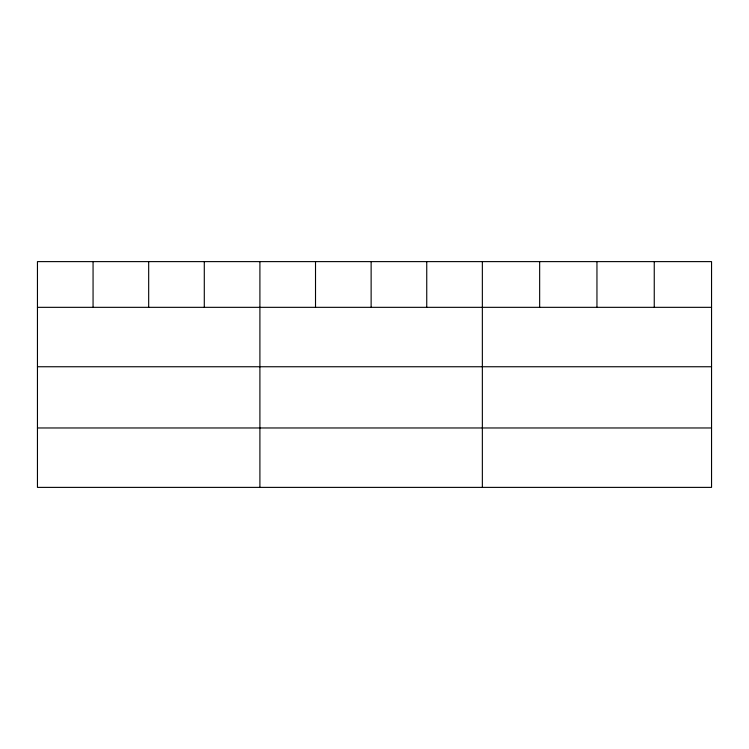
<?xml version="1.0" encoding="UTF-8"?>
<svg xmlns="http://www.w3.org/2000/svg" width="749" height="749" viewBox="0 0 749 749"><rect width="100%" height="100%" fill="white"/><g stroke="black" fill="none" stroke-linecap="round" stroke-linejoin="round"><path stroke-width="1.12" d="M711.55 307.333L711.55 487.384L37.45 487.384L37.45 261.616L711.55 261.616L711.55 307.333L37.45 307.333M37.45 366.748L711.55 366.748M37.45 427.969L711.55 427.969M654.251 261.616L654.251 307.333M596.953 261.616L596.953 307.333M539.654 261.616L539.654 307.333M482.356 261.616L482.356 487.384M426.743 261.616L426.743 307.333M371.13 261.616L371.13 307.333M315.516 261.616L315.516 307.333M259.903 261.616L259.903 487.384M204.29 261.616L204.29 307.333M148.677 261.616L148.677 307.333M93.063 261.616L93.063 307.333"/></g></svg>
